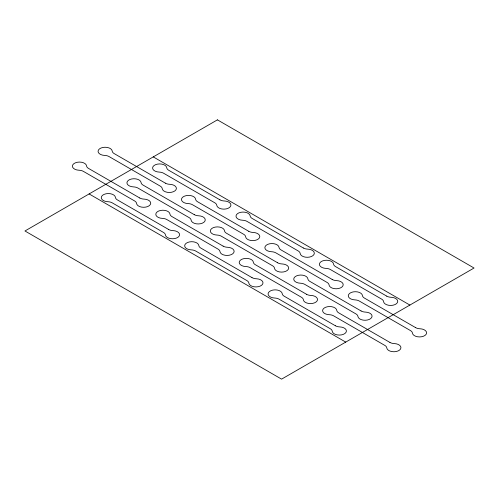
<?xml version="1.0" encoding="UTF-8"?>
<svg xmlns="http://www.w3.org/2000/svg" width="499" height="499" viewBox="0 0 499 499"><rect width="100%" height="100%" fill="white"/><g stroke="black" fill="none" stroke-linecap="round" stroke-linejoin="round"><path stroke-width="0.75" d="M153.262 156.898L409.891 305.064M89.109 193.936L345.738 342.102M217.421 119.86L24.95 230.981L281.579 379.14L474.05 268.019L217.421 119.86M219.922 199.825L168.731 170.271A6.805 3.93 0 0 1 166.753 167.745A7.086 4.092 0 0 0 159.53 163.922A7.086 4.092 0 0 0 152.594 167.92A7.086 4.092 0 0 0 159.225 172.093A6.805 3.93 0 0 1 163.597 173.234L214.788 202.787A6.805 3.93 0 0 1 216.766 205.314A7.086 4.092 0 0 0 223.989 209.143A7.086 4.092 0 0 0 230.925 205.139A7.086 4.092 0 0 0 224.294 200.966A6.805 3.93 0 0 1 219.922 199.825M303.323 247.978L252.132 218.425A6.805 3.93 0 0 1 250.155 215.899A7.086 4.092 0 0 0 242.932 212.075A7.086 4.092 0 0 0 236.002 216.073A7.086 4.092 0 0 0 242.626 220.246A6.805 3.93 0 0 1 247.005 221.388L298.19 250.941A6.805 3.93 0 0 1 300.167 253.467A7.086 4.092 0 0 0 307.396 257.297A7.086 4.092 0 0 0 314.326 253.292A7.086 4.092 0 0 0 307.696 249.12A6.805 3.93 0 0 1 303.323 247.978M386.725 296.132L335.54 266.578A6.805 3.93 0 0 1 333.563 264.052A7.086 4.092 0 0 0 326.334 260.228A7.086 4.092 0 0 0 319.404 264.227A7.086 4.092 0 0 0 326.034 268.4A6.805 3.93 0 0 1 330.407 269.541L381.598 299.094A6.805 3.93 0 0 1 383.575 301.621A7.086 4.092 0 0 0 390.798 305.45A7.086 4.092 0 0 0 397.728 301.446A7.086 4.092 0 0 0 391.104 297.273A6.805 3.93 0 0 1 386.725 296.132M165.387 183.158L114.196 153.605A6.805 3.93 0 0 1 112.219 151.078A7.086 4.092 0 0 0 104.996 147.249A7.086 4.092 0 0 0 98.06 151.253A7.086 4.092 0 0 0 104.69 155.426A6.805 3.93 0 0 1 109.063 156.567L160.254 186.121A6.805 3.93 0 0 1 162.231 188.647A7.086 4.092 0 0 0 169.454 192.471A7.086 4.092 0 0 0 176.39 188.472A7.086 4.092 0 0 0 169.76 184.299A6.805 3.93 0 0 1 165.387 183.158M248.789 231.311L197.604 201.758A6.805 3.93 0 0 1 195.62 199.232A7.086 4.092 0 0 0 188.397 195.402A7.086 4.092 0 0 0 181.468 199.407A7.086 4.092 0 0 0 188.092 203.58A6.805 3.93 0 0 1 192.471 204.721L243.655 234.274A6.805 3.93 0 0 1 245.639 236.8A7.086 4.092 0 0 0 252.862 240.624A7.086 4.092 0 0 0 259.792 236.626A7.086 4.092 0 0 0 253.161 232.453A6.805 3.93 0 0 1 248.789 231.311M332.197 279.465L281.006 249.912A6.805 3.93 0 0 1 279.028 247.385A7.086 4.092 0 0 0 271.805 243.556A7.086 4.092 0 0 0 264.869 247.56A7.086 4.092 0 0 0 271.5 251.733A6.805 3.93 0 0 1 275.872 252.874L327.063 282.428A6.805 3.93 0 0 1 329.041 284.954A7.086 4.092 0 0 0 336.264 288.778A7.086 4.092 0 0 0 343.2 284.779A7.086 4.092 0 0 0 336.569 280.606A6.805 3.93 0 0 1 332.197 279.465M415.598 327.618L364.407 298.065A6.805 3.93 0 0 1 362.43 295.539A7.086 4.092 0 0 0 355.207 291.709A7.086 4.092 0 0 0 348.277 295.714A7.086 4.092 0 0 0 354.901 299.887A6.805 3.93 0 0 1 359.28 301.028L410.465 330.581A6.805 3.93 0 0 1 412.442 333.107A7.086 4.092 0 0 0 419.671 336.931A7.086 4.092 0 0 0 426.601 332.927A7.086 4.092 0 0 0 419.971 328.76A6.805 3.93 0 0 1 415.598 327.618M194.254 214.645L143.07 185.092A6.805 3.93 0 0 1 141.086 182.565A7.086 4.092 0 0 0 133.863 178.736A7.086 4.092 0 0 0 126.933 182.74A7.086 4.092 0 0 0 133.564 186.907A6.805 3.93 0 0 1 137.936 188.054L189.121 217.608A6.805 3.93 0 0 1 191.105 220.128A7.086 4.092 0 0 0 198.328 223.957A7.086 4.092 0 0 0 205.257 219.953A7.086 4.092 0 0 0 198.633 215.786A6.805 3.93 0 0 1 194.254 214.645M277.662 262.792L226.471 233.239A6.805 3.93 0 0 1 224.494 230.719A7.086 4.092 0 0 0 217.271 226.889A7.086 4.092 0 0 0 210.335 230.894A7.086 4.092 0 0 0 216.965 235.06A6.805 3.93 0 0 1 221.338 236.208L272.529 265.761A6.805 3.93 0 0 1 274.506 268.281A7.086 4.092 0 0 0 281.729 272.111A7.086 4.092 0 0 0 288.665 268.106A7.086 4.092 0 0 0 282.035 263.94A6.805 3.93 0 0 1 277.662 262.792M361.064 310.946L309.879 281.392A6.805 3.93 0 0 1 307.895 278.872A7.086 4.092 0 0 0 300.672 275.043A7.086 4.092 0 0 0 293.743 279.047A7.086 4.092 0 0 0 300.367 283.214A6.805 3.93 0 0 1 304.746 284.355L355.93 313.908A6.805 3.93 0 0 1 357.914 316.435A7.086 4.092 0 0 0 365.137 320.264A7.086 4.092 0 0 0 372.067 316.26A7.086 4.092 0 0 0 365.436 312.093A6.805 3.93 0 0 1 361.064 310.946M139.72 197.972L88.535 168.419A6.805 3.93 0 0 1 86.558 165.893A7.086 4.092 0 0 0 79.329 162.069A7.086 4.092 0 0 0 72.399 166.073A7.086 4.092 0 0 0 79.029 170.24A6.805 3.93 0 0 1 83.402 171.382L134.593 200.935A6.805 3.93 0 0 1 136.57 203.461A7.086 4.092 0 0 0 143.793 207.291A7.086 4.092 0 0 0 150.723 203.286A7.086 4.092 0 0 0 144.099 199.113A6.805 3.93 0 0 1 139.72 197.972M223.128 246.126L171.937 216.572A6.805 3.93 0 0 1 169.959 214.046A7.086 4.092 0 0 0 162.736 210.222A7.086 4.092 0 0 0 155.8 214.221A7.086 4.092 0 0 0 162.431 218.394A6.805 3.93 0 0 1 166.803 219.535L217.994 249.088A6.805 3.93 0 0 1 219.972 251.615A7.086 4.092 0 0 0 227.195 255.444A7.086 4.092 0 0 0 234.131 251.44A7.086 4.092 0 0 0 227.5 247.267A6.805 3.93 0 0 1 223.128 246.126M306.529 294.279L255.345 264.726A6.805 3.93 0 0 1 253.361 262.2A7.086 4.092 0 0 0 246.138 258.376A7.086 4.092 0 0 0 239.208 262.374A7.086 4.092 0 0 0 245.839 266.547A6.805 3.93 0 0 1 250.211 267.689L301.396 297.242A6.805 3.93 0 0 1 303.38 299.768A7.086 4.092 0 0 0 310.603 303.598A7.086 4.092 0 0 0 317.532 299.593A7.086 4.092 0 0 0 310.908 295.42A6.805 3.93 0 0 1 306.529 294.279M389.937 342.433L338.746 312.879A6.805 3.93 0 0 1 336.769 310.353A7.086 4.092 0 0 0 329.546 306.529A7.086 4.092 0 0 0 322.61 310.528A7.086 4.092 0 0 0 329.24 314.701A6.805 3.93 0 0 1 333.613 315.842L384.804 345.395A6.805 3.93 0 0 1 386.781 347.922A7.086 4.092 0 0 0 394.004 351.751A7.086 4.092 0 0 0 400.94 347.747A7.086 4.092 0 0 0 394.31 343.574A6.805 3.93 0 0 1 389.937 342.433M168.593 229.459L117.402 199.906A6.805 3.93 0 0 1 115.425 197.379A7.086 4.092 0 0 0 108.202 193.55A7.086 4.092 0 0 0 101.272 197.554A7.086 4.092 0 0 0 107.896 201.727A6.805 3.93 0 0 1 112.275 202.868L163.46 232.422A6.805 3.93 0 0 1 165.437 234.948A7.086 4.092 0 0 0 172.666 238.772A7.086 4.092 0 0 0 179.596 234.773A7.086 4.092 0 0 0 172.966 230.6A6.805 3.93 0 0 1 168.593 229.459M251.995 277.612L200.81 248.059A6.805 3.93 0 0 1 198.833 245.533A7.086 4.092 0 0 0 191.604 241.703A7.086 4.092 0 0 0 184.674 245.708A7.086 4.092 0 0 0 191.304 249.88A6.805 3.93 0 0 1 195.677 251.022L246.868 280.575A6.805 3.93 0 0 1 248.845 283.101A7.086 4.092 0 0 0 256.068 286.925A7.086 4.092 0 0 0 262.998 282.927A7.086 4.092 0 0 0 256.374 278.754A6.805 3.93 0 0 1 251.995 277.612M335.403 325.766L284.212 296.213A6.805 3.93 0 0 1 282.234 293.686A7.086 4.092 0 0 0 275.011 289.857A7.086 4.092 0 0 0 268.075 293.861A7.086 4.092 0 0 0 274.706 298.034A6.805 3.93 0 0 1 279.078 299.175L330.269 328.729A6.805 3.93 0 0 1 332.247 331.255A7.086 4.092 0 0 0 339.47 335.079A7.086 4.092 0 0 0 346.406 331.08A7.086 4.092 0 0 0 339.775 326.907A6.805 3.93 0 0 1 335.403 325.766"/></g></svg>
